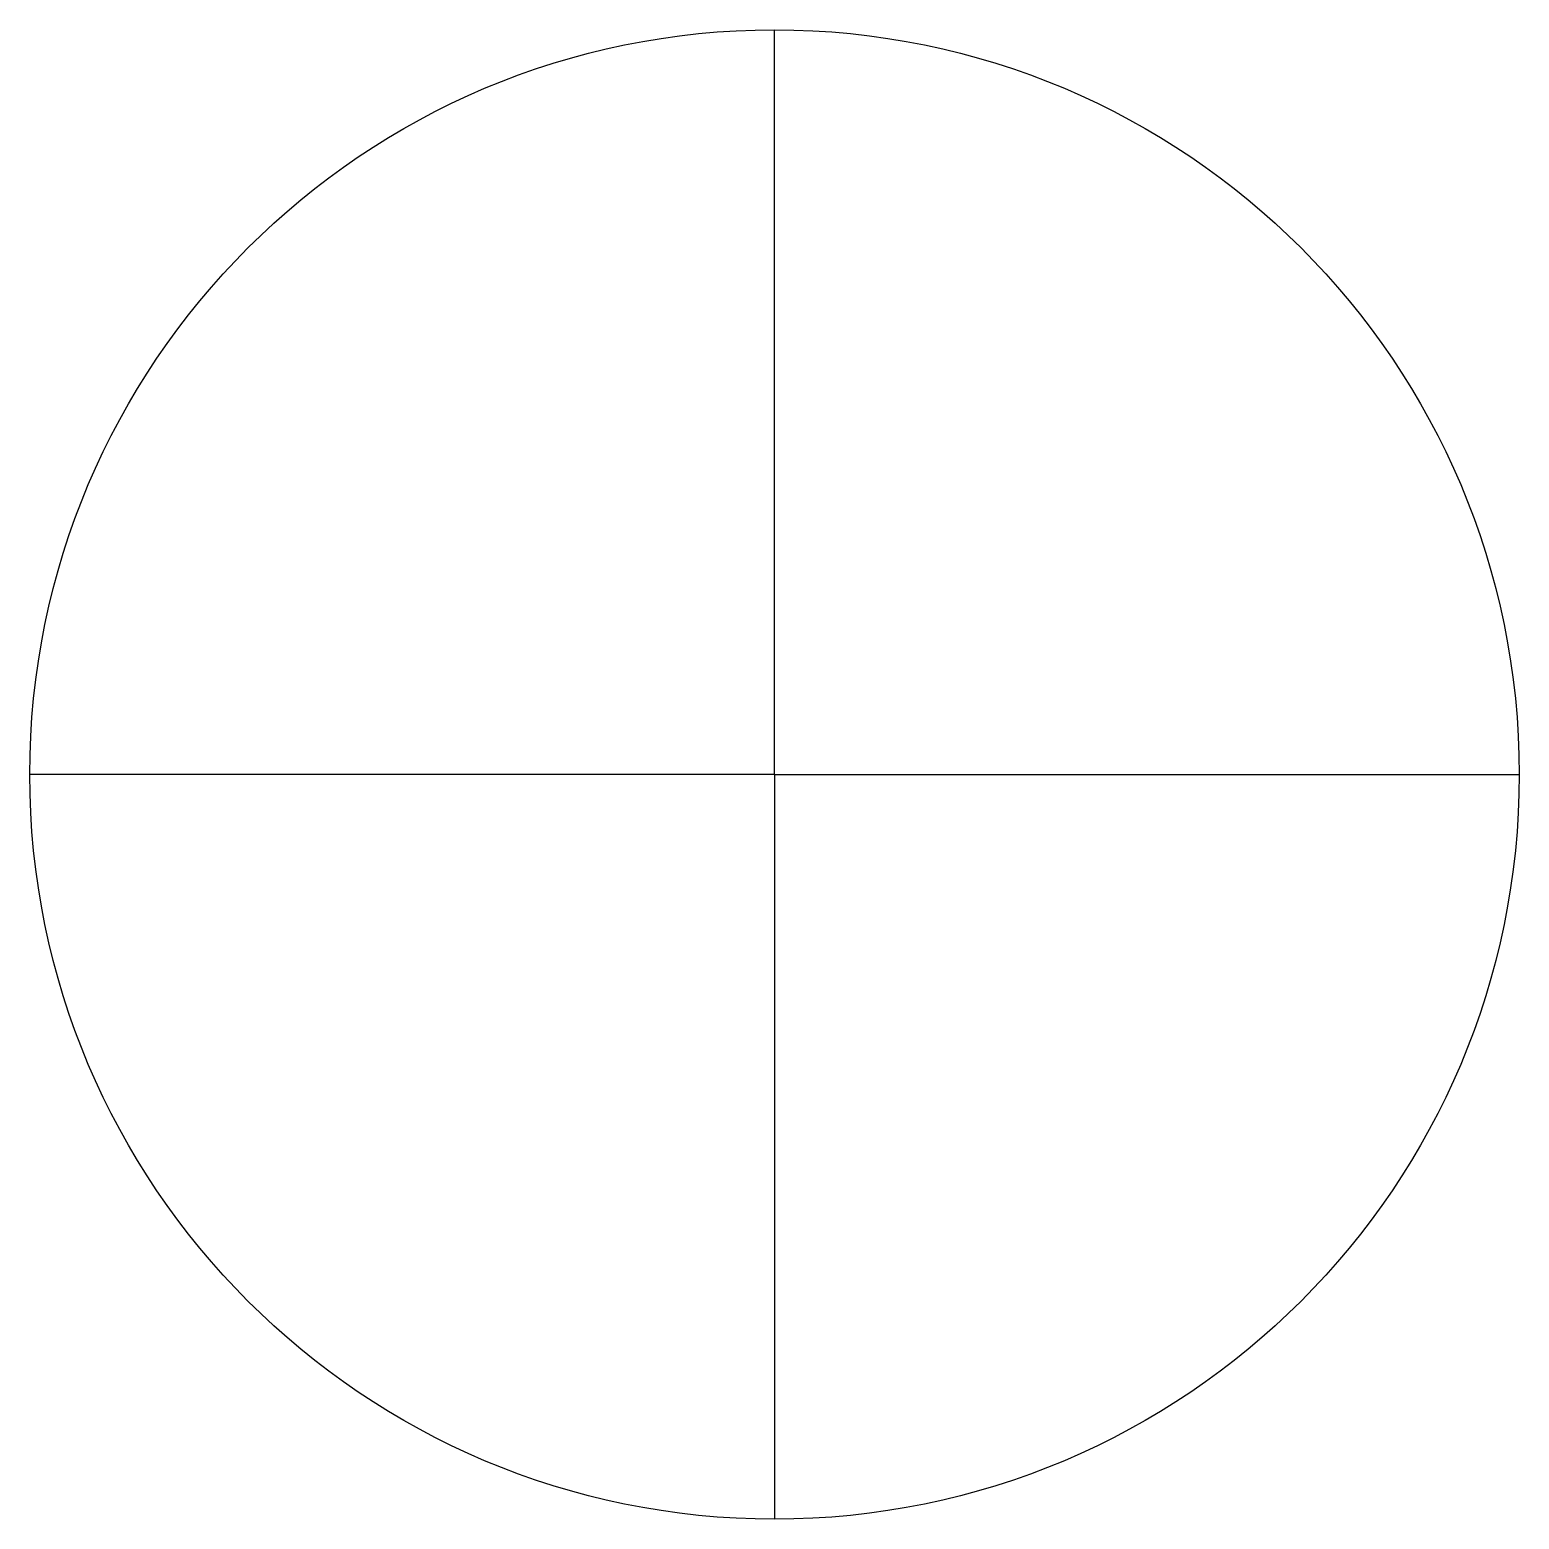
# Model space of a CAD drawing. Header units: millimetres. Extents: x 0.5 to 1.5, y 11 to 12.
import ezdxf

# ---------------------------------------------------------------- set-up
doc = ezdxf.new("R2010")
doc.units = ezdxf.units.MM
doc.layers.get('0').update_dxf_attribs({"linetype": 'CONTINUOUS'})

msp = doc.modelspace()

# ---------------------------------------------------------------- linework, layer by layer
for q in [(1, 12), (0.5, 11.5), (1.5, 11.5), (1, 11)]:
    msp.add_line((1, 11.5), q)
msp.add_circle((1, 11.5), 0.5)
msp.add_circle((1, 11.5), 0.5)

doc.saveas('drawing.dxf')
